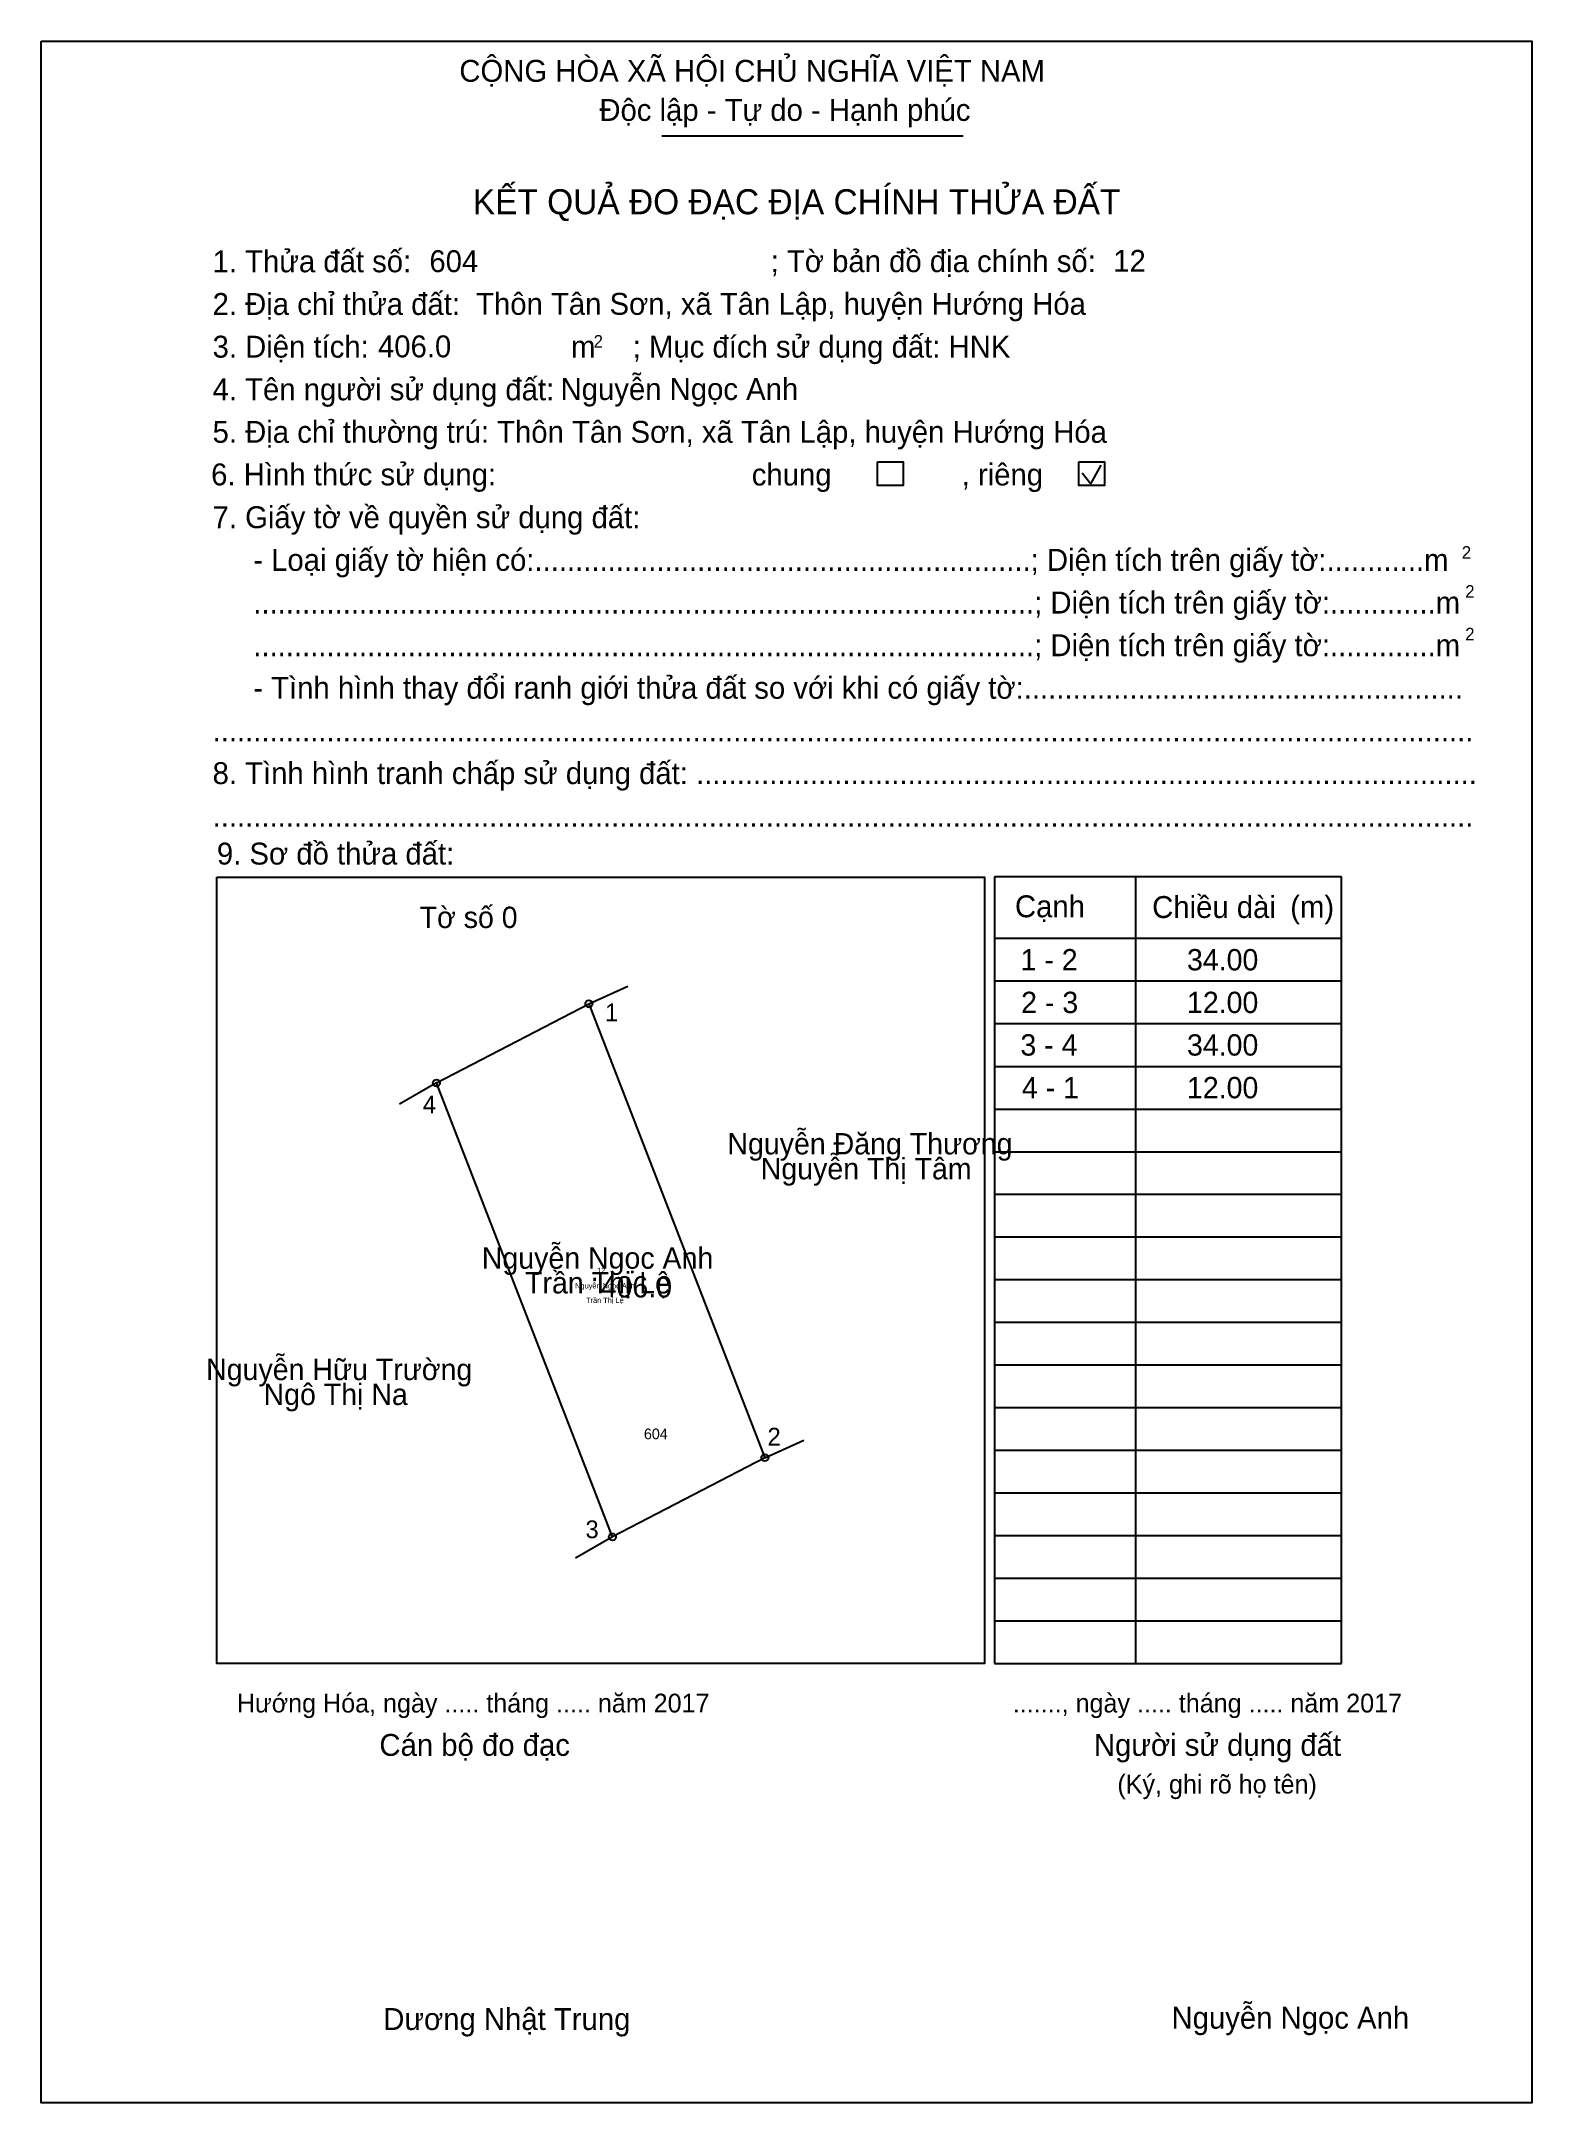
# Model space of a CAD drawing. Extents: x 548200 to 548304, y 1837776 to 1837920.
import ezdxf

# ---------------------------------------------------------------- set-up
doc = ezdxf.new("R2010")
doc.units = 0
for name, color, linetype in [('Level 1', 7, 'Continuous'), ('Level 10', 7, 'Continuous'), ('Level 11', 7, 'Continuous'), ('Level 13', 7, 'Continuous'), ('Level 15', 7, 'Continuous'), ('Level 18', 7, 'Continuous'), ('Level 2', 7, 'Continuous'), ('Level 21', 7, 'Continuous'), ('Level 27', 7, 'Continuous'), ('Level 36', 7, 'Continuous'), ('Level 48', 7, 'Continuous'), ('Level 50', 7, 'Continuous'), ('Level 52', 7, 'Continuous'), ('Level 6', 7, 'Continuous'), ('Level 9', 7, 'Continuous')]:
    doc.layers.add(name, color=color, linetype=linetype)

msp = doc.modelspace()

# ---------------------------------------------------------------- linework, layer by layer
at = {"layer": 'Level 1'}
for p, q in [((548199.62, 1837920.39), (548199.62, 1837920.39)), ((548242.97, 1837913.79), (548264.01, 1837913.79)), ((548272.91, 1837889.49), (548273.63, 1837890.78)), ((548272.32, 1837890.26), (548272.91, 1837889.49)), ((548211.89, 1837862.02), (548211.89, 1837862.02)), ((548290.43, 1837862.04), (548266.18, 1837862.04)), ((548266.18, 1837862.04), (548266.18, 1837807.11)), ((548276.04, 1837862.04), (548276.04, 1837807.11)), ((548290.43, 1837807.11), (548290.43, 1837862.04)), ((548266.18, 1837857.75), (548282.85, 1837857.75)), ((548282.85, 1837857.75), (548290.43, 1837857.75)), ((548266.18, 1837854.77), (548282.85, 1837854.77)), ((548282.85, 1837854.77), (548290.43, 1837854.77)), ((548266.18, 1837851.79), (548282.85, 1837851.79)), ((548282.85, 1837851.79), (548290.43, 1837851.79)), ((548266.18, 1837848.81), (548282.85, 1837848.81)), ((548282.85, 1837848.81), (548290.43, 1837848.81)), ((548266.18, 1837845.83), (548282.85, 1837845.83)), ((548282.85, 1837845.83), (548290.43, 1837845.83)), ((548266.18, 1837842.85), (548282.85, 1837842.85)), ((548282.85, 1837842.85), (548290.43, 1837842.85)), ((548266.18, 1837839.88), (548282.85, 1837839.88)), ((548282.85, 1837839.88), (548290.43, 1837839.88)), ((548266.18, 1837836.9), (548282.85, 1837836.9)), ((548282.85, 1837836.9), (548290.43, 1837836.9)), ((548266.18, 1837833.92), (548282.85, 1837833.92)), ((548282.85, 1837833.92), (548290.43, 1837833.92)), ((548266.18, 1837830.94), (548282.85, 1837830.94)), ((548282.85, 1837830.94), (548290.43, 1837830.94)), ((548266.18, 1837827.96), (548282.85, 1837827.96)), ((548282.85, 1837827.96), (548290.43, 1837827.96)), ((548266.18, 1837824.98), (548282.85, 1837824.98)), ((548282.85, 1837824.98), (548290.43, 1837824.98)), ((548266.18, 1837822.01), (548282.85, 1837822.01)), ((548282.85, 1837822.01), (548290.43, 1837822.01)), ((548266.18, 1837819.03), (548282.85, 1837819.03)), ((548282.85, 1837819.03), (548290.43, 1837819.03)), ((548266.18, 1837816.05), (548282.85, 1837816.05)), ((548282.85, 1837816.05), (548290.43, 1837816.05)), ((548266.18, 1837813.07), (548282.85, 1837813.07)), ((548282.85, 1837813.07), (548290.43, 1837813.07)), ((548266.18, 1837810.09), (548282.85, 1837810.09)), ((548282.85, 1837810.09), (548290.43, 1837810.09)), ((548265.49, 1837807.11), (548265.49, 1837807.11)), ((548266.18, 1837807.11), (548290.43, 1837807.11)), ((548290.43, 1837807.11), (548290.43, 1837807.65)), ((548303.71, 1837776.44), (548303.71, 1837776.44))]:
    msp.add_line(p, q, dxfattribs=at)
msp.add_lwpolyline([(548211.89, 1837862.02), (548265.49, 1837862.02), (548265.49, 1837807.11), (548211.89, 1837807.11)], close=True, dxfattribs=at)
at = {"layer": 'Level 10'}
msp.add_lwpolyline([(548227.22, 1837847.65), (548237.87, 1837853.18), (548250.16, 1837821.48), (548239.51, 1837815.95)], close=True, dxfattribs=at)
at = {"layer": 'Level 11'}
for centre in [(548237.87, 1837853.18), (548227.22, 1837847.65), (548227.22, 1837847.65), (548250.16, 1837821.48), (548239.51, 1837815.95)]:
    msp.add_circle(centre, 0.248, dxfattribs=at)
at = {"layer": 'Level 2'}
msp.add_lwpolyline([(548199.62, 1837920.39), (548303.71, 1837920.39), (548303.71, 1837776.44), (548199.62, 1837776.44)], close=True, dxfattribs=at)
at = {"layer": 'Level 27'}
for p, q in [((548237.87, 1837853.18), (548240.58, 1837854.41)), ((548227.22, 1837847.65), (548224.64, 1837846.16)), ((548250.16, 1837821.48), (548252.87, 1837822.71)), ((548239.51, 1837815.95), (548236.93, 1837814.46))]:
    msp.add_line(p, q, dxfattribs=at)
at = {"layer": 'Level 50'}
for points in [[(548258.03, 1837891.03), (548259.81, 1837891.03), (548259.81, 1837889.36), (548258.03, 1837889.36)], [(548272.09, 1837891.03), (548273.88, 1837891.03), (548273.88, 1837889.36), (548272.09, 1837889.36)]]:
    msp.add_lwpolyline(points, close=True, dxfattribs=at)

# ---------------------------------------------------------------- texts
at = {"layer": 'Level 1'}
for s, height, p in [('CỘNG HÒA XÃ HỘI CHỦ NGHĨA VIỆT NAM', 1.5288, (548228.82, 1837917.56)), ('Độc lập - Tự do - Hạnh phúc', 1.5288, (548238.6, 1837914.83)), ('KẾT QUẢ ĐO ĐẠC ĐỊA CHÍNH THỬA ĐẤT', 1.7474, (548229.76, 1837908.31)), ('1. Thửa đất số:', 1.5288, (548211.59, 1837904.26)), ('; Tờ bản đồ địa chính số:', 1.5288, (548250.56, 1837904.27)), ('2. Địa chỉ thửa đất:', 1.5288, (548211.59, 1837901.28)), ('3. Diện tích:', 1.5288, (548211.59, 1837898.3)), ('m', 1.53, (548236.62, 1837898.3)), ('2', 0.874, (548238.2, 1837899)), ('; Mục đích sử dụng đất: HNK', 1.5289, (548240.93, 1837898.3)), ('4. Tên người sử dụng đất:', 1.5288, (548211.59, 1837895.32)), ('5. Địa chỉ thường trú: Thôn Tân Sơn, xã Tân Lập, huyện Hướng Hóa', 1.5289, (548211.59, 1837892.35)), ('chung                , riêng', 1.5288, (548249.24, 1837889.37)), ('7. Giấy tờ về quyền sử dụng đất:', 1.5288, (548211.59, 1837886.39)), ('     - Loại giấy tờ hiện có:.............................................................; Diện tích trên giấy tờ:............m', 1.52882, (548211.59, 1837883.41)), ('2', 0.874, (548298.82, 1837884.26)), ('     ................................................................................................; Diện tích trên giấy tờ:.............m', 1.52882, (548211.59, 1837880.43)), ('2', 0.874, (548299.06, 1837881.54)), ('     ................................................................................................; Diện tích trên giấy tờ:.............m', 1.52882, (548211.59, 1837877.45)), ('2', 0.874, (548299.06, 1837878.56)), ('     - Tình hình thay đổi ranh giới thửa đất so với khi có giấy tờ:......................................................', 1.52882, (548211.59, 1837874.48)), ('...........................................................................................................................................................', 1.52882, (548211.59, 1837871.5)), ('8. Tình hình tranh chấp sử dụng đất: ................................................................................................', 1.52882, (548211.59, 1837868.52)), ('...........................................................................................................................................................', 1.52882, (548211.59, 1837865.54)), ('9. Sơ đồ thửa đất:', 1.5288, (548211.89, 1837862.9)), ('Cạnh', 1.529, (548267.62, 1837859.22)), ('Chiều dài', 1.529, (548277.2, 1837859.17)), ('(m)', 1.529, (548286.84, 1837859.19)), ('Hướng Hóa, ngày ..... tháng ..... năm 2017', 1.3105, (548213.28, 1837803.69)), ('......., ngày ..... tháng ..... năm 2017', 1.3105, (548267.47, 1837803.69)), ('Cán bộ đo đạc', 1.5289, (548223.24, 1837800.66)), ('Người sử dụng đất', 1.5288, (548273.13, 1837800.66)), ('(Ký, ghi rõ họ tên)', 1.3105, (548274.77, 1837798.03)), ('Dương Nhật Trung', 1.5289, (548223.51, 1837781.52))]:
    msp.add_text(s, height=height, dxfattribs=at).set_placement(p)
at = {"layer": 'Level 13'}
for s, height, p in [('Nguyễn Ngọc Anh', 1.4892, (548230.39, 1837834.68)), ('Trần Thị Lệ', 1.4892, (548233.41, 1837832.95)), ('Nguyễn Ngọc Anh', 0.3723, (548236.91, 1837833.3)), ('.', 1.49, (548238, 1837833.82)), ('406.0', 1.489, (548238.69, 1837832.67))]:
    msp.add_text(s, height=height, dxfattribs=at).set_placement(p)
at = {"layer": 'Level 15'}
msp.add_text('Trần Thị Lệ', height=0.3723, dxfattribs=at).set_placement((548237.67, 1837832.29))
at = {"layer": 'Level 18'}
msp.add_text('12', height=0.372, dxfattribs=at).set_placement((548238.44, 1837834.37))
at = {"layer": 'Level 21'}
msp.add_text('604', height=0.745, dxfattribs=at).set_placement((548241.71, 1837822.77))
at = {"layer": 'Level 36'}
for s, height, p in [('Tờ số 0', 1.489, (548226.05, 1837858.47)), ('Nguyễn Đăng Thương', 1.4892, (548247.54, 1837842.66)), ('Nguyễn Thị Tâm', 1.4892, (548249.87, 1837840.92)), ('Nguyễn Hữu Trường', 1.4892, (548211.14, 1837826.9)), ('Ngô Thị Na', 1.489, (548215.15, 1837825.16))]:
    msp.add_text(s, height=height, dxfattribs=at).set_placement(p)
at = {"layer": 'Level 48'}
msp.add_text('6. Hình thức sử dụng:', height=1.5289, dxfattribs=at).set_placement((548211.49, 1837889.38))
at = {"layer": 'Level 52'}
for s, p in [('1 - 2', (548268.01, 1837855.51)), ('34.00', (548279.63, 1837855.51)), ('2 - 3', (548268.05, 1837852.53)), ('12.00', (548279.63, 1837852.53)), ('3 - 4', (548268, 1837849.56)), ('34.00', (548279.63, 1837849.56)), ('4 - 1', (548268.1, 1837846.58)), ('12.00', (548279.63, 1837846.58))]:
    msp.add_text(s, height=1.489, dxfattribs=at).set_placement(p)
at = {"layer": 'Level 6'}
for s, height, p in [('604', 1.529, (548226.73, 1837904.27)), ('12', 1.529, (548274.48, 1837904.29)), ('Thôn Tân Sơn, xã Tân Lập, huyện Hướng Hóa', 1.5289, (548229.99, 1837901.29)), ('406.0', 1.529, (548223.14, 1837898.32)), ('Nguyễn Ngọc Anh', 1.5289, (548235.89, 1837895.34)), ('Nguyễn Ngọc Anh', 1.5289, (548278.55, 1837781.61))]:
    msp.add_text(s, height=height, dxfattribs=at).set_placement(p)
at = {"layer": 'Level 9'}
for s, p in [('1', (548238.99, 1837851.96)), ('4', (548226.27, 1837845.53)), ('2', (548250.34, 1837822.33)), ('3', (548237.63, 1837815.86))]:
    msp.add_text(s, height=1.24, dxfattribs=at).set_placement(p)

doc.saveas('drawing.dxf')
